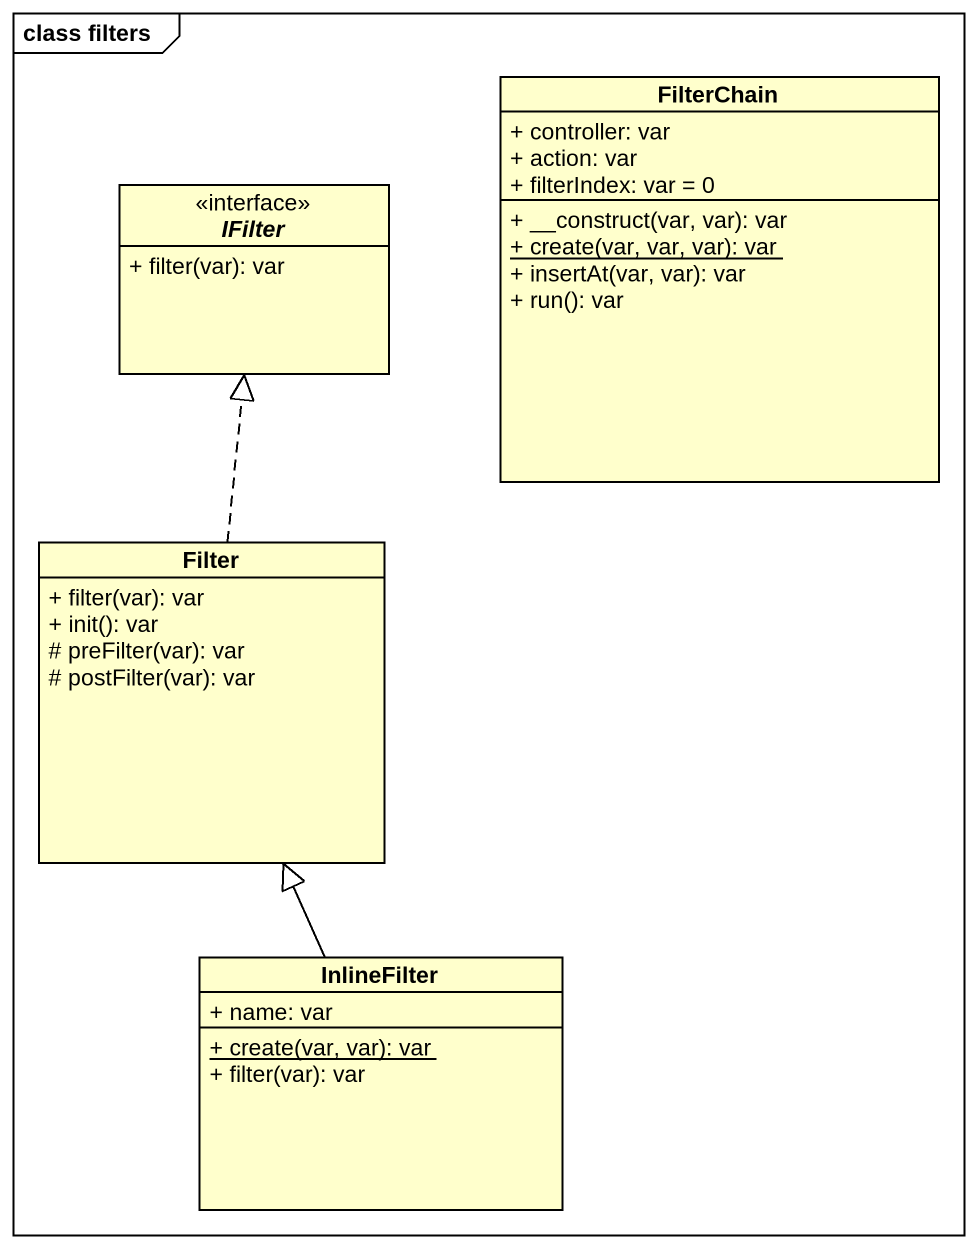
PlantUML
@startuml
mainframe class filters
hide circle
hide empty members
skinparam classAttributeIconSize 0
class FilterChain {
  + controller: var
  + action: var
  + filterIndex: var = 0
  + __construct(var, var): var
  {static} + create(var, var, var): var
  + insertAt(var, var): var
  + run(): var
}
interface IFilter <<interface>> {
  + filter(var): var
}
class Filter {
  + filter(var): var
  + init(): var
  # preFilter(var): var
  # postFilter(var): var
}
class InlineFilter {
  + name: var
  {static} + create(var, var): var
  + filter(var): var
}
Filter .up.|> IFilter
InlineFilter -up-|> Filter
@enduml
